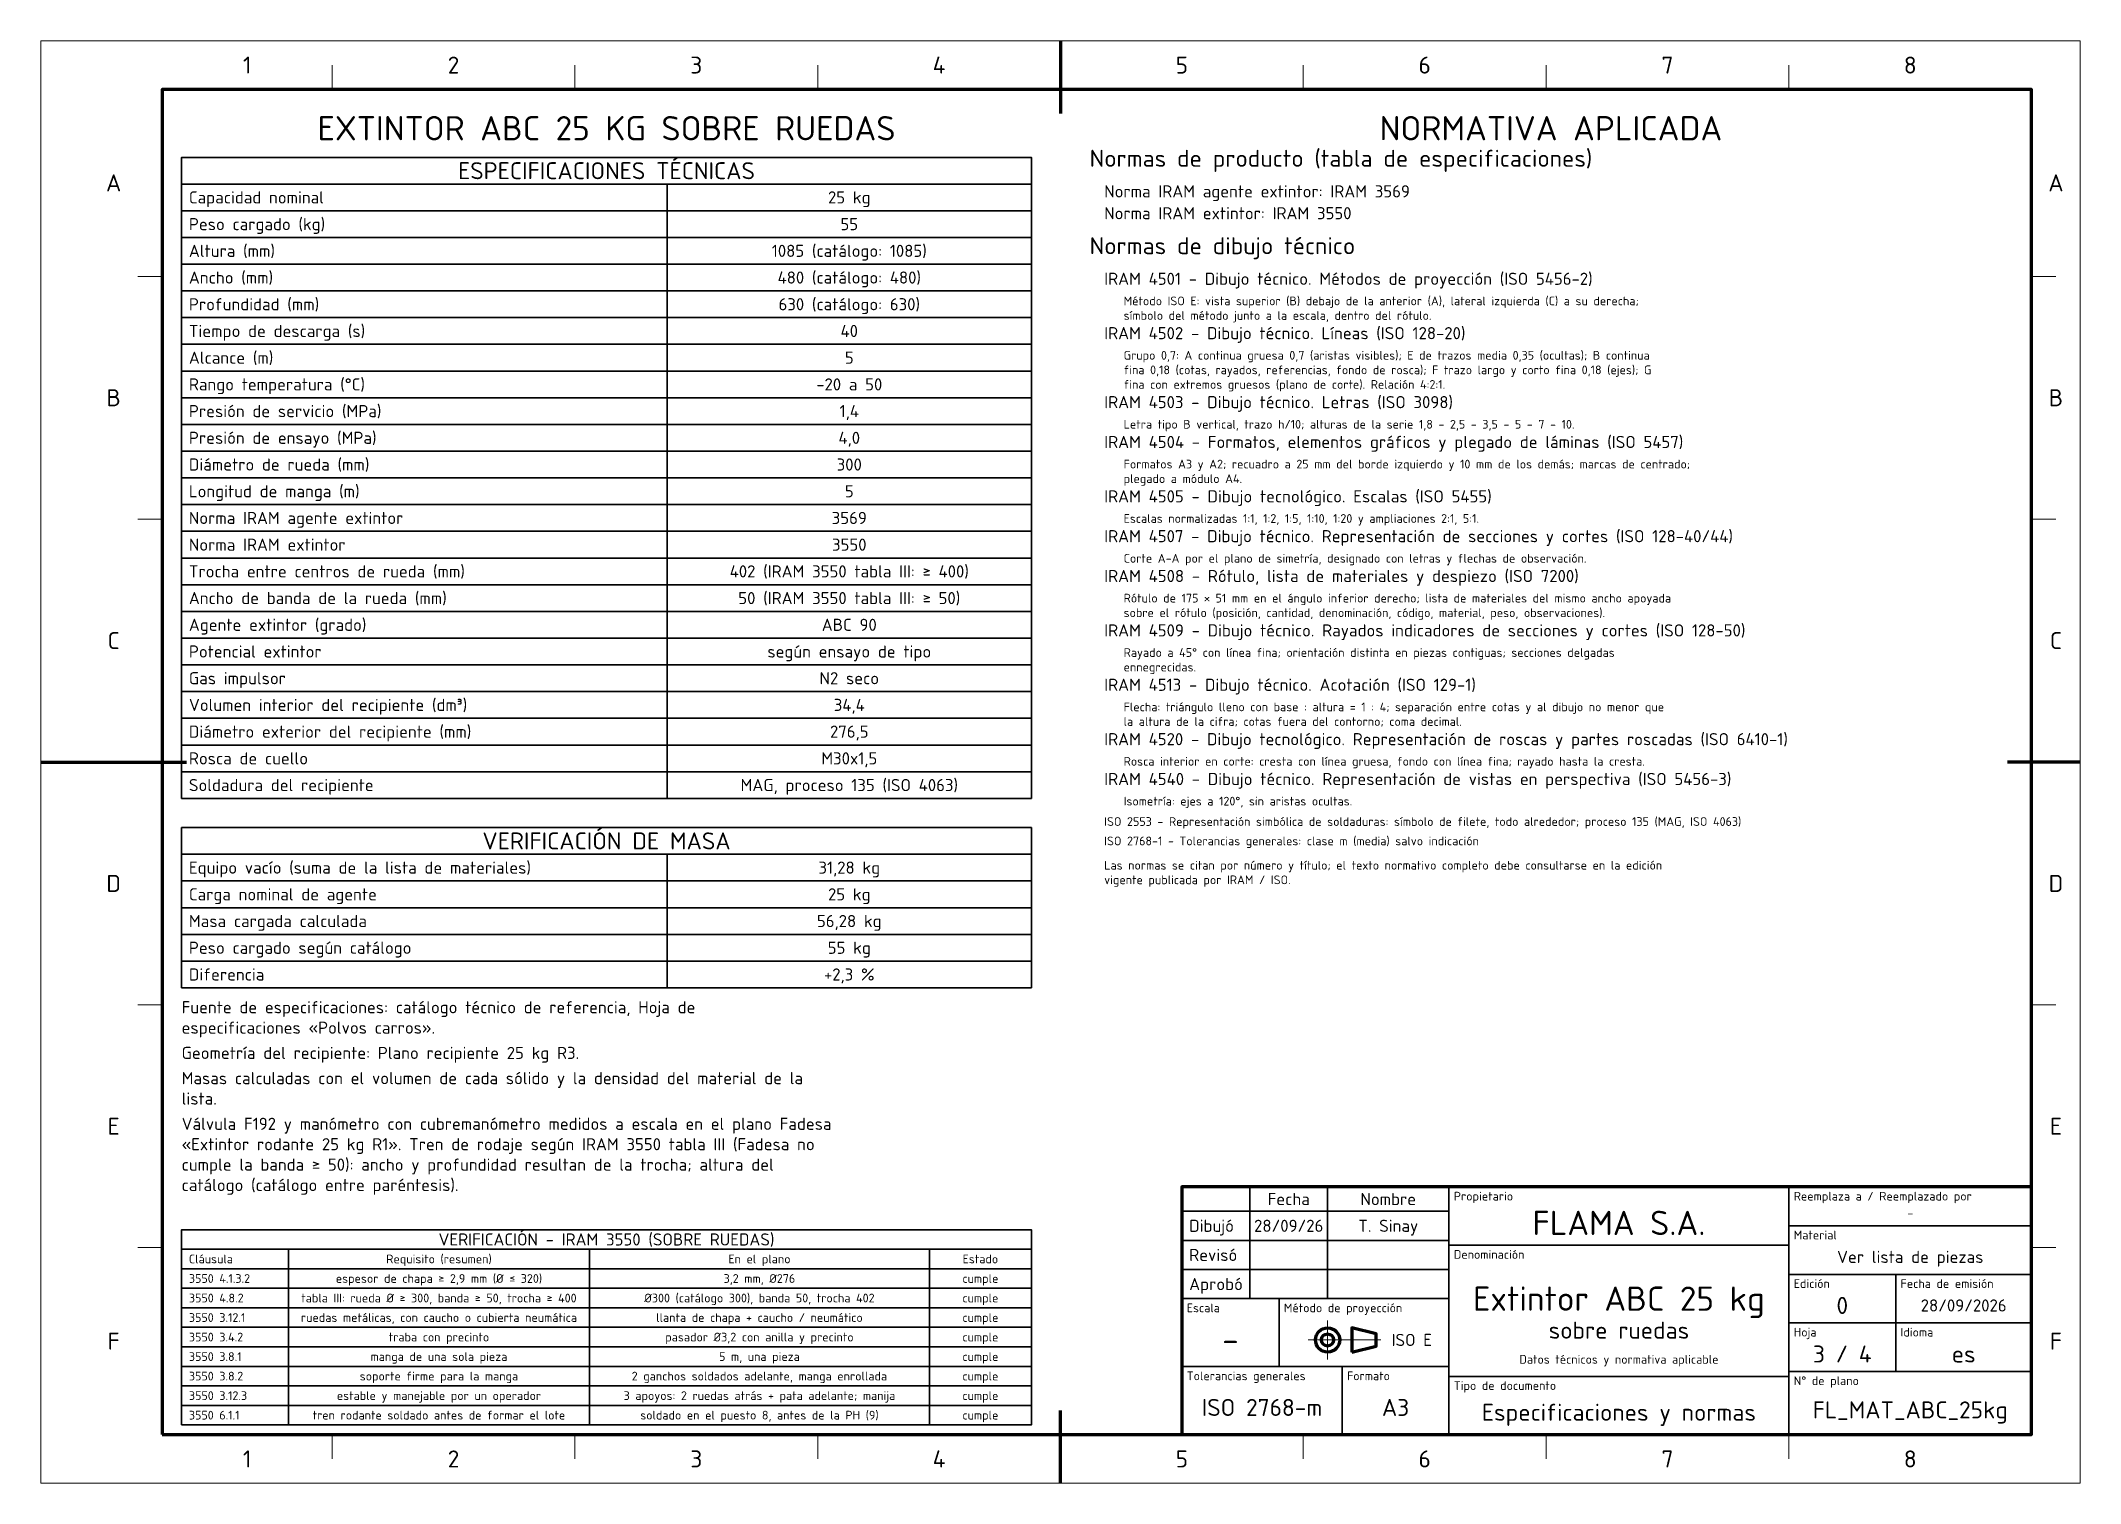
# Paper-space layout 'Hoja3_Especificaciones' of a CAD drawing. Header units: millimetres. Extents: x 0 to 420, y 0 to 297.
# The model-space entities are those that its viewports show. They can reach past a viewport. Long polylines and large blocks are cut down to what shows.
import ezdxf
from ezdxf.enums import TextEntityAlignment as Align

# ---------------------------------------------------------------- set-up
doc = ezdxf.new("R2010")
doc.units = ezdxf.units.MM
doc.linetypes.add('IRAM-F-TRAZO-PUNTO', pattern=[20, 15, -2, 1, -2])
for name, color, linetype, lineweight in [('01-VISIBLE', 7, 'CONTINUOUS', 70), ('03-EJE', 1, 'IRAM-F-TRAZO-PUNTO', 18), ('06-TEXTO', 7, 'CONTINUOUS', 25), ('07-RECUADRO', 7, 'CONTINUOUS', 70), ('08-FINA', 5, 'CONTINUOUS', 18), ('10-ROTULO', 7, 'CONTINUOUS', 35), ('11-TEXTO-ROTULO', 7, 'CONTINUOUS', 25)]:
    doc.layers.add(name, color=color, linetype=linetype, lineweight=lineweight)
doc.styles.add('ISO3098', font='isocpeur.ttf')

msp = doc.modelspace()

# ---------------------------------------------------------------- linework, layer by layer
at = {"layer": '01-VISIBLE'}
msp.add_lwpolyline([(1404, 27), (1409, 28.25), (1409, 30.75), (1404, 32)], close=True, dxfattribs=at)
for radius in [2.5, 1.25]:
    msp.add_circle((1399, 29.5), radius, dxfattribs=at)
at = {"layer": '03-EJE'}
for p, q in [((1395, 29.5), (1410.5, 29.5)), ((1399, 25.5), (1399, 33.5))]:
    msp.add_line(p, q, dxfattribs=at)
at = {"layer": '07-RECUADRO'}
for p, q in [((1344, 297), (1344, 282)), ((1134, 148.5), (1164, 148.5)), ((1554, 148.5), (1539, 148.5)), ((1344, 0), (1344, 15))]:
    msp.add_line(p, q, dxfattribs=at)
for points in [[(1159, 10), (1544, 10), (1544, 287), (1159, 287)], [(1369, 10), (1544, 10), (1544, 61), (1369, 61)]]:
    msp.add_lwpolyline(points, close=True, dxfattribs=at)
at = {"layer": '08-FINA'}
for p, q in [((1194, 287), (1194, 292)), ((1244, 287), (1244, 292)), ((1294, 287), (1294, 292)), ((1394, 287), (1394, 292)), ((1444, 287), (1444, 292)), ((1494, 287), (1494, 292)), ((1159, 248.5), (1154, 248.5)), ((1544, 248.5), (1549, 248.5)), ((1159, 198.5), (1154, 198.5)), ((1544, 198.5), (1549, 198.5)), ((1159, 98.5), (1154, 98.5)), ((1544, 98.5), (1549, 98.5)), ((1159, 48.5), (1154, 48.5)), ((1544, 48.5), (1549, 48.5)), ((1194, 10), (1194, 5)), ((1244, 10), (1244, 5)), ((1294, 10), (1294, 5)), ((1394, 10), (1394, 5)), ((1444, 10), (1444, 5)), ((1494, 10), (1494, 5))]:
    msp.add_line(p, q, dxfattribs=at)
msp.add_lwpolyline([(1134, 0), (1554, 0), (1554, 297), (1134, 297)], close=True, dxfattribs=at)
at = {"layer": '10-ROTULO'}
for points in [[(1163, 267.5), (1338, 267.5), (1338, 273), (1163, 273)], [(1163, 262), (1263, 262), (1263, 267.5), (1163, 267.5)], [(1263, 262), (1338, 262), (1338, 267.5), (1263, 267.5)], [(1163, 256.5), (1263, 256.5), (1263, 262), (1163, 262)], [(1263, 256.5), (1338, 256.5), (1338, 262), (1263, 262)], [(1163, 251), (1263, 251), (1263, 256.5), (1163, 256.5)], [(1263, 251), (1338, 251), (1338, 256.5), (1263, 256.5)], [(1163, 245.5), (1263, 245.5), (1263, 251), (1163, 251)], [(1263, 245.5), (1338, 245.5), (1338, 251), (1263, 251)], [(1163, 240), (1263, 240), (1263, 245.5), (1163, 245.5)], [(1263, 240), (1338, 240), (1338, 245.5), (1263, 245.5)], [(1163, 234.5), (1263, 234.5), (1263, 240), (1163, 240)], [(1263, 234.5), (1338, 234.5), (1338, 240), (1263, 240)], [(1163, 229), (1263, 229), (1263, 234.5), (1163, 234.5)], [(1263, 229), (1338, 229), (1338, 234.5), (1263, 234.5)], [(1163, 223.5), (1263, 223.5), (1263, 229), (1163, 229)], [(1263, 223.5), (1338, 223.5), (1338, 229), (1263, 229)], [(1163, 218), (1263, 218), (1263, 223.5), (1163, 223.5)], [(1263, 218), (1338, 218), (1338, 223.5), (1263, 223.5)], [(1163, 212.5), (1263, 212.5), (1263, 218), (1163, 218)], [(1263, 212.5), (1338, 212.5), (1338, 218), (1263, 218)], [(1163, 207), (1263, 207), (1263, 212.5), (1163, 212.5)], [(1263, 207), (1338, 207), (1338, 212.5), (1263, 212.5)], [(1163, 201.5), (1263, 201.5), (1263, 207), (1163, 207)], [(1263, 201.5), (1338, 201.5), (1338, 207), (1263, 207)], [(1163, 196), (1263, 196), (1263, 201.5), (1163, 201.5)], [(1263, 196), (1338, 196), (1338, 201.5), (1263, 201.5)], [(1163, 190.5), (1263, 190.5), (1263, 196), (1163, 196)], [(1263, 190.5), (1338, 190.5), (1338, 196), (1263, 196)], [(1163, 185), (1263, 185), (1263, 190.5), (1163, 190.5)], [(1263, 185), (1338, 185), (1338, 190.5), (1263, 190.5)], [(1163, 179.5), (1263, 179.5), (1263, 185), (1163, 185)], [(1263, 179.5), (1338, 179.5), (1338, 185), (1263, 185)], [(1163, 174), (1263, 174), (1263, 179.5), (1163, 179.5)], [(1263, 174), (1338, 174), (1338, 179.5), (1263, 179.5)], [(1163, 168.5), (1263, 168.5), (1263, 174), (1163, 174)], [(1263, 168.5), (1338, 168.5), (1338, 174), (1263, 174)], [(1163, 163), (1263, 163), (1263, 168.5), (1163, 168.5)], [(1263, 163), (1338, 163), (1338, 168.5), (1263, 168.5)], [(1163, 157.5), (1263, 157.5), (1263, 163), (1163, 163)], [(1263, 157.5), (1338, 157.5), (1338, 163), (1263, 163)], [(1163, 152), (1263, 152), (1263, 157.5), (1163, 157.5)], [(1263, 152), (1338, 152), (1338, 157.5), (1263, 157.5)], [(1163, 146.5), (1263, 146.5), (1263, 152), (1163, 152)], [(1263, 146.5), (1338, 146.5), (1338, 152), (1263, 152)], [(1163, 141), (1263, 141), (1263, 146.5), (1163, 146.5)], [(1263, 141), (1338, 141), (1338, 146.5), (1263, 146.5)], [(1163, 129.5), (1338, 129.5), (1338, 135), (1163, 135)], [(1163, 124), (1263, 124), (1263, 129.5), (1163, 129.5)], [(1263, 124), (1338, 124), (1338, 129.5), (1263, 129.5)], [(1163, 118.5), (1263, 118.5), (1263, 124), (1163, 124)], [(1263, 118.5), (1338, 118.5), (1338, 124), (1263, 124)], [(1163, 113), (1263, 113), (1263, 118.5), (1163, 118.5)], [(1263, 113), (1338, 113), (1338, 118.5), (1263, 118.5)], [(1163, 107.5), (1263, 107.5), (1263, 113), (1163, 113)], [(1263, 107.5), (1338, 107.5), (1338, 113), (1263, 113)], [(1163, 102), (1263, 102), (1263, 107.5), (1163, 107.5)], [(1263, 102), (1338, 102), (1338, 107.5), (1263, 107.5)], [(1369, 56), (1383, 56), (1383, 61), (1369, 61)], [(1383, 56), (1399, 56), (1399, 61), (1383, 61)], [(1399, 56), (1424, 56), (1424, 61), (1399, 61)], [(1424, 49), (1494, 49), (1494, 61), (1424, 61)], [(1494, 53), (1544, 53), (1544, 61), (1494, 61)], [(1369, 50), (1383, 50), (1383, 56), (1369, 56)], [(1383, 50), (1399, 50), (1399, 56), (1383, 56)], [(1399, 50), (1424, 50), (1424, 56), (1399, 56)], [(1163, 48.18), (1338, 48.18), (1338, 52.2), (1163, 52.2)], [(1494, 43), (1544, 43), (1544, 53), (1494, 53)], [(1163, 44.16), (1185, 44.16), (1185, 48.18), (1163, 48.18)], [(1185, 44.16), (1247, 44.16), (1247, 48.18), (1185, 48.18)], [(1247, 44.16), (1317, 44.16), (1317, 48.18), (1247, 48.18)], [(1317, 44.16), (1338, 44.16), (1338, 48.18), (1317, 48.18)], [(1369, 44), (1383, 44), (1383, 50), (1369, 50)], [(1383, 44), (1399, 44), (1399, 50), (1383, 50)], [(1399, 44), (1424, 44), (1424, 50), (1399, 50)], [(1424, 22), (1494, 22), (1494, 49), (1424, 49)], [(1163, 40.14), (1185, 40.14), (1185, 44.16), (1163, 44.16)], [(1185, 40.14), (1247, 40.14), (1247, 44.16), (1185, 44.16)], [(1247, 40.14), (1317, 40.14), (1317, 44.16), (1247, 44.16)], [(1317, 40.14), (1338, 40.14), (1338, 44.16), (1317, 44.16)], [(1369, 38), (1383, 38), (1383, 44), (1369, 44)], [(1383, 38), (1399, 38), (1399, 44), (1383, 44)], [(1399, 38), (1424, 38), (1424, 44), (1399, 44)], [(1494, 33), (1516, 33), (1516, 43), (1494, 43)], [(1516, 33), (1544, 33), (1544, 43), (1516, 43)], [(1163, 36.12), (1185, 36.12), (1185, 40.14), (1163, 40.14)], [(1185, 36.12), (1247, 36.12), (1247, 40.14), (1185, 40.14)], [(1247, 36.12), (1317, 36.12), (1317, 40.14), (1247, 40.14)], [(1317, 36.12), (1338, 36.12), (1338, 40.14), (1317, 40.14)], [(1369, 24), (1389, 24), (1389, 38), (1369, 38)], [(1389, 24), (1424, 24), (1424, 38), (1389, 38)], [(1163, 32.1), (1185, 32.1), (1185, 36.12), (1163, 36.12)], [(1185, 32.1), (1247, 32.1), (1247, 36.12), (1185, 36.12)], [(1247, 32.1), (1317, 32.1), (1317, 36.12), (1247, 36.12)], [(1317, 32.1), (1338, 32.1), (1338, 36.12), (1317, 36.12)], [(1163, 28.08), (1185, 28.08), (1185, 32.1), (1163, 32.1)], [(1185, 28.08), (1247, 28.08), (1247, 32.1), (1185, 32.1)], [(1247, 28.08), (1317, 28.08), (1317, 32.1), (1247, 32.1)], [(1317, 28.08), (1338, 28.08), (1338, 32.1), (1317, 32.1)], [(1494, 23), (1516, 23), (1516, 33), (1494, 33)], [(1516, 23), (1544, 23), (1544, 33), (1516, 33)], [(1163, 24.06), (1185, 24.06), (1185, 28.08), (1163, 28.08)], [(1185, 24.06), (1247, 24.06), (1247, 28.08), (1185, 28.08)], [(1247, 24.06), (1317, 24.06), (1317, 28.08), (1247, 28.08)], [(1317, 24.06), (1338, 24.06), (1338, 28.08), (1317, 28.08)], [(1163, 20.04), (1185, 20.04), (1185, 24.06), (1163, 24.06)], [(1185, 20.04), (1247, 20.04), (1247, 24.06), (1185, 24.06)], [(1247, 20.04), (1317, 20.04), (1317, 24.06), (1247, 24.06)], [(1317, 20.04), (1338, 20.04), (1338, 24.06), (1317, 24.06)], [(1369, 10), (1402, 10), (1402, 24), (1369, 24)], [(1402, 10), (1424, 10), (1424, 24), (1402, 24)], [(1424, 10), (1494, 10), (1494, 22), (1424, 22)], [(1494, 10), (1544, 10), (1544, 23), (1494, 23)], [(1163, 16.02), (1185, 16.02), (1185, 20.04), (1163, 20.04)], [(1185, 16.02), (1247, 16.02), (1247, 20.04), (1185, 20.04)], [(1247, 16.02), (1317, 16.02), (1317, 20.04), (1247, 20.04)], [(1317, 16.02), (1338, 16.02), (1338, 20.04), (1317, 20.04)], [(1163, 12), (1185, 12), (1185, 16.02), (1163, 16.02)], [(1185, 12), (1247, 12), (1247, 16.02), (1185, 16.02)], [(1247, 12), (1317, 12), (1317, 16.02), (1247, 16.02)], [(1317, 12), (1338, 12), (1338, 16.02), (1317, 16.02)]]:
    msp.add_lwpolyline(points, close=True, dxfattribs=at)

# ---------------------------------------------------------------- texts
at = {"layer": '06-TEXTO', "style": 'ISO3098'}
for s, height, p in [('1', 3.5, (1176.5, 292)), ('2', 3.5, (1219, 292)), ('3', 3.5, (1269, 292)), ('4', 3.5, (1319, 292)), ('5', 3.5, (1369, 292)), ('6', 3.5, (1419, 292)), ('7', 3.5, (1469, 292)), ('8', 3.5, (1519, 292)), ('EXTINTOR ABC 25 KG SOBRE RUEDAS', 5, (1250.5, 279)), ('NORMATIVA APLICADA', 5, (1445, 279)), ('ESPECIFICACIONES TÉCNICAS', 3.5, (1250.5, 270.25)), ('A', 3.5, (1149, 267.75)), ('A', 3.5, (1549, 267.75)), ('25 kg', 2.5, (1300.5, 264.75)), ('55', 2.5, (1300.5, 259.25)), ('1085 (catálogo: 1085)', 2.5, (1300.5, 253.75)), ('480 (catálogo: 480)', 2.5, (1300.5, 248.25)), ('630 (catálogo: 630)', 2.5, (1300.5, 242.75)), ('40', 2.5, (1300.5, 237.25)), ('5', 2.5, (1300.5, 231.75)), ('-20 a 50', 2.5, (1300.5, 226.25)), ('B', 3.5, (1149, 223.5)), ('B', 3.5, (1549, 223.5)), ('1,4', 2.5, (1300.5, 220.75)), ('4,0', 2.5, (1300.5, 215.25)), ('300', 2.5, (1300.5, 209.75)), ('5', 2.5, (1300.5, 204.25)), ('3569', 2.5, (1300.5, 198.75)), ('3550', 2.5, (1300.5, 193.25)), ('402 (IRAM 3550 tabla III: ≥ 400)', 2.5, (1300.5, 187.75)), ('50 (IRAM 3550 tabla III: ≥ 50)', 2.5, (1300.5, 182.25)), ('ABC 90', 2.5, (1300.5, 176.75)), ('C', 3.5, (1149, 173.5)), ('según ensayo de tipo', 2.5, (1300.5, 171.25)), ('C', 3.5, (1549, 173.5)), ('N2 seco', 2.5, (1300.5, 165.75)), ('34,4', 2.5, (1300.5, 160.25)), ('276,5', 2.5, (1300.5, 154.75)), ('M30x1,5', 2.5, (1300.5, 149.25)), ('MAG, proceso 135 (ISO 4063)', 2.5, (1300.5, 143.75)), ('VERIFICACIÓN DE MASA', 3.5, (1250.5, 132.25)), ('31,28 kg', 2.5, (1300.5, 126.75)), ('D', 3.5, (1149, 123.5)), ('25 kg', 2.5, (1300.5, 121.25)), ('D', 3.5, (1549, 123.5)), ('56,28 kg', 2.5, (1300.5, 115.75)), ('55 kg', 2.5, (1300.5, 110.25)), ('+2,3 %', 2.5, (1300.5, 104.75)), ('E', 3.5, (1149, 73.5)), ('E', 3.5, (1549, 73.5)), ('VERIFICACIÓN - IRAM 3550 (SOBRE RUEDAS)', 2.5, (1250.5, 50.19)), ('Requisito (resumen)', 1.8, (1216, 46.17)), ('En el plano', 1.8, (1282, 46.17)), ('Estado', 1.8, (1327.5, 46.17)), ('espesor de chapa ≥ 2,9 mm (Ø ≤ 320)', 1.8, (1216, 42.15)), ('3,2 mm, Ø276', 1.8, (1282, 42.15)), ('cumple', 1.8, (1327.5, 42.15)), ('tabla III: rueda Ø ≥ 300, banda ≥ 50, trocha ≥ 400', 1.8, (1216, 38.13)), ('Ø300 (catálogo 300), banda 50, trocha 402', 1.8, (1282, 38.13)), ('cumple', 1.8, (1327.5, 38.13)), ('ruedas metálicas, con caucho o cubierta neumática', 1.8, (1216, 34.11)), ('llanta de chapa + caucho / neumático', 1.8, (1282, 34.11)), ('cumple', 1.8, (1327.5, 34.11)), ('F', 3.5, (1149, 29.25)), ('traba con precinto', 1.8, (1216, 30.09)), ('pasador Ø3,2 con anilla y precinto', 1.8, (1282, 30.09)), ('cumple', 1.8, (1327.5, 30.09)), ('F', 3.5, (1549, 29.25)), ('manga de una sola pieza', 1.8, (1216, 26.07)), ('5 m, una pieza', 1.8, (1282, 26.07)), ('cumple', 1.8, (1327.5, 26.07)), ('soporte firme para la manga', 1.8, (1216, 22.05)), ('2 ganchos soldados adelante, manga enrollada', 1.8, (1282, 22.05)), ('cumple', 1.8, (1327.5, 22.05)), ('estable y manejable por un operador', 1.8, (1216, 18.03)), ('3 apoyos: 2 ruedas atrás + pata adelante; manija', 1.8, (1282, 18.03)), ('cumple', 1.8, (1327.5, 18.03)), ('tren rodante soldado antes de formar el lote', 1.8, (1216, 14.01)), ('soldado en el puesto 8, antes de la PH (9)', 1.8, (1282, 14.01)), ('cumple', 1.8, (1327.5, 14.01)), ('1', 3.5, (1176.5, 5)), ('2', 3.5, (1219, 5)), ('3', 3.5, (1269, 5)), ('4', 3.5, (1319, 5)), ('5', 3.5, (1369, 5)), ('6', 3.5, (1419, 5)), ('7', 3.5, (1469, 5)), ('8', 3.5, (1519, 5))]:
    msp.add_text(s, height=height, dxfattribs=at).set_placement(p, align=Align.MIDDLE_CENTER)
for s, height, p in [('Normas de producto (tabla de especificaciones)', 3.5, (1350, 270)), ('Norma IRAM agente extintor: IRAM 3569', 2.5, (1353, 264)), ('Norma IRAM extintor: IRAM 3550', 2.5, (1353, 259.5)), ('Normas de dibujo técnico', 3.5, (1350, 252)), ('IRAM 4501 - Dibujo técnico. Métodos de proyección (ISO 5456-2)', 2.5, (1353, 246)), ('Método ISO E: vista superior (B) debajo de la anterior (A), lateral izquierda (C) a su derecha;', 1.8, (1357, 242)), ('símbolo del método junto a la escala, dentro del rótulo.', 1.8, (1357, 239)), ('IRAM 4502 - Dibujo técnico. Líneas (ISO 128-20)', 2.5, (1353, 234.8)), ('Grupo 0,7: A continua gruesa 0,7 (aristas visibles); E de trazos media 0,35 (ocultas); B continua', 1.8, (1357, 230.8)), ('fina 0,18 (cotas, rayados, referencias, fondo de rosca); F trazo largo y corto fina 0,18 (ejes); G', 1.8, (1357, 227.8)), ('fina con extremos gruesos (plano de corte). Relación 4:2:1.', 1.8, (1357, 224.8)), ('IRAM 4503 - Dibujo técnico. Letras (ISO 3098)', 2.5, (1353, 220.6)), ('Letra tipo B vertical, trazo h/10; alturas de la serie 1,8 - 2,5 - 3,5 - 5 - 7 - 10.', 1.8, (1357, 216.6)), ('IRAM 4504 - Formatos, elementos gráficos y plegado de láminas (ISO 5457)', 2.5, (1353, 212.4)), ('Formatos A3 y A2; recuadro a 25 mm del borde izquierdo y 10 mm de los demás; marcas de centrado;', 1.8, (1357, 208.4)), ('plegado a módulo A4.', 1.8, (1357, 205.4)), ('IRAM 4505 - Dibujo tecnológico. Escalas (ISO 5455)', 2.5, (1353, 201.2)), ('Escalas normalizadas 1:1, 1:2, 1:5, 1:10, 1:20 y ampliaciones 2:1, 5:1.', 1.8, (1357, 197.2)), ('IRAM 4507 - Dibujo técnico. Representación de secciones y cortes (ISO 128-40/44)', 2.5, (1353, 193)), ('Corte A-A por el plano de simetría, designado con letras y flechas de observación.', 1.8, (1357, 189)), ('IRAM 4508 - Rótulo, lista de materiales y despiezo (ISO 7200)', 2.5, (1353, 184.8)), ('Rótulo de 175 × 51 mm en el ángulo inferior derecho; lista de materiales del mismo ancho apoyada', 1.8, (1357, 180.8)), ('IRAM 4509 - Dibujo técnico. Rayados indicadores de secciones y cortes (ISO 128-50)', 2.5, (1353, 173.6)), ('sobre el rótulo (posición, cantidad, denominación, código, material, peso, observaciones).', 1.8, (1357, 177.8)), ('ennegrecidas.', 1.8, (1357, 166.6)), ('Rayado a 45° con línea fina; orientación distinta en piezas contiguas; secciones delgadas', 1.8, (1357, 169.6)), ('IRAM 4513 - Dibujo técnico. Acotación (ISO 129-1)', 2.5, (1353, 162.4)), ('Flecha: triángulo lleno con base : altura = 1 : 4; separación entre cotas y al dibujo no menor que', 1.8, (1357, 158.4)), ('la altura de la cifra; cotas fuera del contorno; coma decimal.', 1.8, (1357, 155.4)), ('IRAM 4520 - Dibujo tecnológico. Representación de roscas y partes roscadas (ISO 6410-1)', 2.5, (1353, 151.2)), ('Rosca interior en corte: cresta con línea gruesa, fondo con línea fina; rayado hasta la cresta.', 1.8, (1357, 147.2)), ('IRAM 4540 - Dibujo técnico. Representación de vistas en perspectiva (ISO 5456-3)', 2.5, (1353, 143)), ('Isometría: ejes a 120°, sin aristas ocultas.', 1.8, (1357, 139)), ('ISO 2553 - Representación simbólica de soldaduras: símbolo de filete, todo alrededor; proceso 135 (MAG, ISO 4063)', 1.8, (1353, 134.8)), ('ISO 2768-1 - Tolerancias generales: clase m (media) salvo indicación', 1.8, (1353, 130.8)), ('Las normas se citan por número y título; el texto normativo completo debe consultarse en la edición', 1.8, (1353, 125.8)), ('vigente publicada por IRAM / ISO.', 1.8, (1353, 122.8)), ('Fuente de especificaciones: catálogo técnico de referencia, Hoja de', 2.5, (1163, 96)), ('especificaciones «Polvos carros».', 2.5, (1163, 91.8)), ('Geometría del recipiente: Plano recipiente 25 kg R3.', 2.5, (1163, 86.6)), ('Masas calculadas con el volumen de cada sólido y la densidad del material de la', 2.5, (1163, 81.4)), ('lista.', 2.5, (1163, 77.2)), ('Válvula F192 y manómetro con cubremanómetro medidos a escala en el plano Fadesa', 2.5, (1163, 72)), ('«Extintor rodante 25 kg R1». Tren de rodaje según IRAM 3550 tabla III (Fadesa no', 2.5, (1163, 67.8)), ('cumple la banda ≥ 50): ancho y profundidad resultan de la trocha; altura del', 2.5, (1163, 63.6)), ('catálogo (catálogo entre paréntesis).', 2.5, (1163, 59.4))]:
    msp.add_text(s, height=height, dxfattribs=at).set_placement(p, align=Align.BOTTOM_LEFT)
for s, height, p in [('Capacidad nominal', 2.5, (1164.5, 264.75)), ('Peso cargado (kg)', 2.5, (1164.5, 259.25)), ('Altura (mm)', 2.5, (1164.5, 253.75)), ('Ancho (mm)', 2.5, (1164.5, 248.25)), ('Profundidad (mm)', 2.5, (1164.5, 242.75)), ('Tiempo de descarga (s)', 2.5, (1164.5, 237.25)), ('Alcance (m)', 2.5, (1164.5, 231.75)), ('Rango temperatura (°C)', 2.5, (1164.5, 226.25)), ('Presión de servicio (MPa)', 2.5, (1164.5, 220.75)), ('Presión de ensayo (MPa)', 2.5, (1164.5, 215.25)), ('Diámetro de rueda (mm)', 2.5, (1164.5, 209.75)), ('Longitud de manga (m)', 2.5, (1164.5, 204.25)), ('Norma IRAM agente extintor', 2.5, (1164.5, 198.75)), ('Norma IRAM extintor', 2.5, (1164.5, 193.25)), ('Trocha entre centros de rueda (mm)', 2.5, (1164.5, 187.75)), ('Ancho de banda de la rueda (mm)', 2.5, (1164.5, 182.25)), ('Agente extintor (grado)', 2.5, (1164.5, 176.75)), ('Potencial extintor', 2.5, (1164.5, 171.25)), ('Gas impulsor', 2.5, (1164.5, 165.75)), ('Volumen interior del recipiente (dm³)', 2.5, (1164.5, 160.25)), ('Diámetro exterior del recipiente (mm)', 2.5, (1164.5, 154.75)), ('Rosca de cuello', 2.5, (1164.5, 149.25)), ('Soldadura del recipiente', 2.5, (1164.5, 143.75)), ('Equipo vacío (suma de la lista de materiales)', 2.5, (1164.5, 126.75)), ('Carga nominal de agente', 2.5, (1164.5, 121.25)), ('Masa cargada calculada', 2.5, (1164.5, 115.75)), ('Peso cargado según catálogo', 2.5, (1164.5, 110.25)), ('Diferencia', 2.5, (1164.5, 104.75)), ('Cláusula', 1.8, (1164.5, 46.17)), ('3550 4.1.3.2', 1.8, (1164.5, 42.15)), ('3550 4.8.2', 1.8, (1164.5, 38.13)), ('3550 3.12.1', 1.8, (1164.5, 34.11)), ('3550 3.4.2', 1.8, (1164.5, 30.09)), ('3550 3.8.1', 1.8, (1164.5, 26.07)), ('3550 3.8.2', 1.8, (1164.5, 22.05)), ('3550 3.12.3', 1.8, (1164.5, 18.03)), ('3550 6.1.1', 1.8, (1164.5, 14.01))]:
    msp.add_text(s, height=height, dxfattribs=at).set_placement(p, align=Align.MIDDLE_LEFT)
at = {"layer": '11-TEXTO-ROTULO', "style": 'ISO3098'}
for s, height, p in [('Fecha', 2.5, (1391, 58.5)), ('Nombre', 2.5, (1411.5, 58.5)), ('FLAMA S.A.', 5, (1459, 53.6)), ('-', 1.8, (1519, 55.6)), ('28/09/26', 2.5, (1391, 53)), ('T. Sinay', 2.5, (1411.5, 53)), ('Ver lista de piezas', 2.5, (1519, 46.6)), ('Extintor ABC 25 kg', 5, (1459, 38)), ('0', 3.5, (1505, 36.6)), ('28/09/2026', 2.5, (1530, 36.6)), ('sobre ruedas', 3.5, (1459, 31.5)), ('-', 5, (1379, 29.6)), ('Datos técnicos y normativa aplicable', 1.8, (1459, 25.5)), ('3 / 4', 3.5, (1505, 26.6)), ('es', 3.5, (1530, 26.6)), ('ISO 2768-m', 3.5, (1385.5, 15.6)), ('A3', 3.5, (1413, 15.6)), ('FL_MAT_ABC_25kg', 3.5, (1519, 15.1)), ('Especificaciones y normas', 3.5, (1459, 14.6))]:
    msp.add_text(s, height=height, dxfattribs=at).set_placement(p, align=Align.MIDDLE_CENTER)
for s, p in [('Propietario', (1425, 60)), ('Reemplaza a / Reemplazado por', (1495, 60)), ('Material', (1495, 52)), ('Denominación', (1425, 48)), ('Edición', (1495, 42)), ('Fecha de emisión', (1517, 42)), ('Escala', (1370, 37)), ('Método de proyección', (1390, 37)), ('Hoja', (1495, 32)), ('Idioma', (1517, 32)), ('Tolerancias generales', (1370, 23)), ('Formato', (1403, 23)), ('Tipo de documento', (1425, 21)), ('N° de plano', (1495, 22))]:
    msp.add_text(s, height=1.8, dxfattribs=at).set_placement(p, align=Align.TOP_LEFT)
for s, p in [('Dibujó', (1370.5, 53)), ('Revisó', (1370.5, 47)), ('Aprobó', (1370.5, 41))]:
    msp.add_text(s, height=2.5, dxfattribs=at).set_placement(p, align=Align.MIDDLE_LEFT)
msp.add_text('ISO E', height=2.5, dxfattribs=at).set_placement((1420.5, 29.5), align=Align.MIDDLE_RIGHT)

psp = doc.layouts.new('Hoja3_Especificaciones')

# ---------------------------------------------------------------- viewports
at = {"layer": 'VIEWPORTS'}
psp.add_viewport(center=(210, 148.5), size=(420, 297), view_center_point=(1344, 148.5), view_height=297, dxfattribs=at)

doc.saveas('drawing.dxf')
